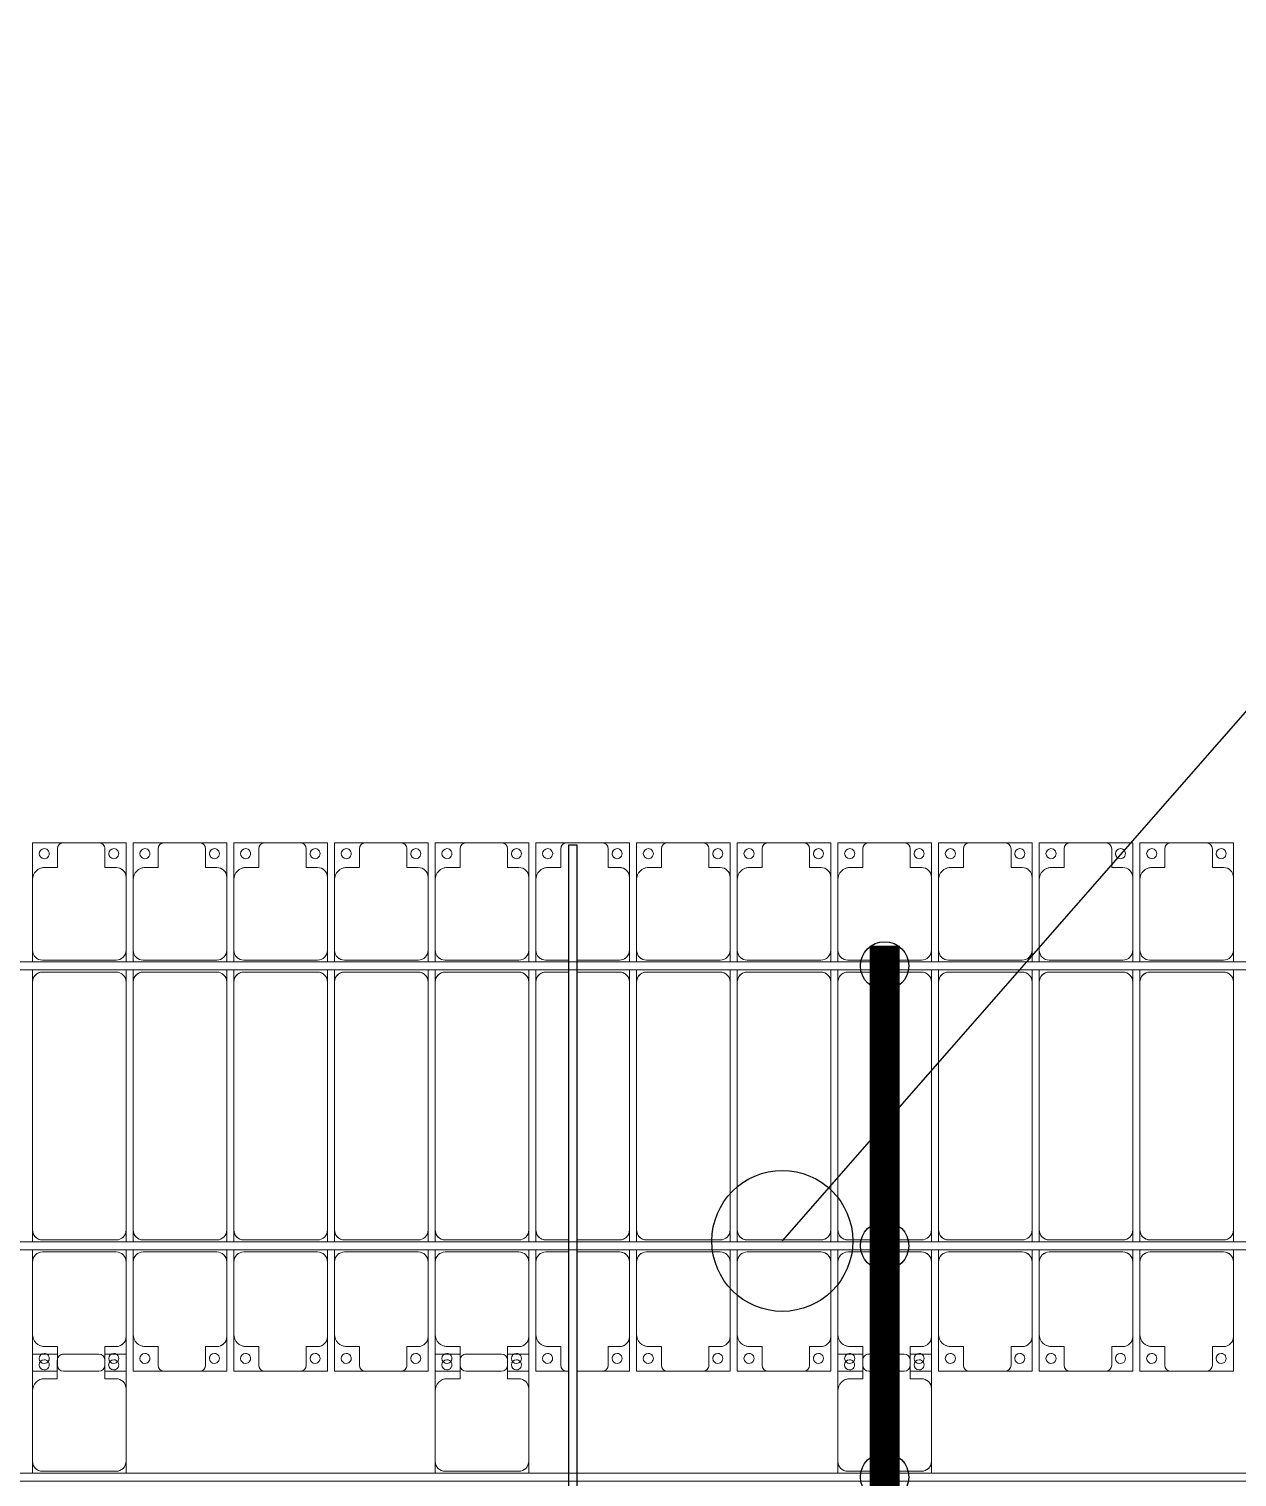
# Model space of a CAD drawing. Header units: millimetres. Extents: x -147246 to 112336, y -213734 to -86506.
# Drawn here: x -24365 to -18364, y -95705 to -88513 of the extents above; entities that cross this region are included whole.
import ezdxf

# ---------------------------------------------------------------- set-up
doc = ezdxf.new("R2010")
doc.units = ezdxf.units.MM
doc.layers.add('A-GENM', color=13, linetype='Continuous', lineweight=9)
doc.layers.add('S-BEAM', color=12, linetype='Continuous', lineweight=9)
for name, color, linetype in [('GC-BICH NEO', 6, 'Continuous'), ('GC-DAY NEO', 5, 'Continuous'), ('GC-HOP 40x60 GIA CUONG', 1, 'Continuous')]:
    doc.layers.add(name, color=color, linetype=linetype)

# ---------------------------------------------------------------- blocks, each defined once
blk = doc.blocks.new('Dải phao đi lại kèm đỡ invester - DẢI PHAO ĐI LẠI-15551-BỐ TRÍ KHUNG KẾT CẤU BÈ PIN 05')
at = {"layer": 'A-GENM', "color": 7}
for p, q in [((115758.4, 1312.2), (115911.8, 1312.2)), ((115758.4, 1129.7), (115758.4, 1312.2)), ((116088.2, 1312.2), (115911.8, 1312.2)), ((116088.2, 1312.2), (116223.4, 1312.2)), ((116223.4, 1312.2), (116223.4, 1139.7)), ((116258.4, 1312.2), (116411.8, 1312.2)), ((116258.4, 1129.7), (116258.4, 1312.2)), ((116588.2, 1312.2), (116411.8, 1312.2)), ((116588.2, 1312.2), (116723.4, 1312.2)), ((116723.4, 1312.2), (116723.4, 1139.7)), ((116758.4, 1312.2), (116911.8, 1312.2)), ((116758.4, 1129.7), (116758.4, 1312.2)), ((117088.2, 1312.2), (116911.8, 1312.2)), ((117088.2, 1312.2), (117223.4, 1312.2)), ((117223.4, 1312.2), (117223.4, 1139.7)), ((117258.4, 1312.2), (117411.8, 1312.2)), ((117258.4, 1129.7), (117258.4, 1312.2)), ((117588.2, 1312.2), (117411.8, 1312.2)), ((117588.2, 1312.2), (117723.4, 1312.2)), ((117723.4, 1312.2), (117723.4, 1139.7)), ((117758.4, 1312.2), (117911.8, 1312.2)), ((117758.4, 1129.7), (117758.4, 1312.2)), ((118088.2, 1312.2), (117911.8, 1312.2)), ((118088.2, 1312.2), (118223.4, 1312.2)), ((118223.4, 1312.2), (118223.4, 1139.7)), ((118258.4, 1312.2), (118411.8, 1312.2)), ((118258.4, 1129.7), (118258.4, 1312.2)), ((118588.2, 1312.2), (118411.8, 1312.2)), ((118588.2, 1312.2), (118723.4, 1312.2)), ((118723.4, 1312.2), (118723.4, 1139.7)), ((118758.4, 1312.2), (118911.8, 1312.2)), ((118758.4, 1129.7), (118758.4, 1312.2)), ((119088.2, 1312.2), (118911.8, 1312.2)), ((119088.2, 1312.2), (119223.4, 1312.2)), ((119223.4, 1312.2), (119223.4, 1139.7)), ((119258.4, 1312.2), (119411.8, 1312.2)), ((119258.4, 1129.7), (119258.4, 1312.2)), ((119588.2, 1312.2), (119411.8, 1312.2)), ((119588.2, 1312.2), (119723.4, 1312.2)), ((119723.4, 1312.2), (119723.4, 1139.7)), ((119758.4, 1312.2), (119911.8, 1312.2)), ((119758.4, 1129.7), (119758.4, 1312.2)), ((120088.2, 1312.2), (119911.8, 1312.2)), ((120088.2, 1312.2), (120223.4, 1312.2)), ((120223.4, 1312.2), (120223.4, 1139.7)), ((120258.4, 1312.2), (120411.8, 1312.2)), ((120258.4, 1129.7), (120258.4, 1312.2)), ((120588.2, 1312.2), (120411.8, 1312.2)), ((120588.2, 1312.2), (120723.4, 1312.2)), ((120723.4, 1312.2), (120723.4, 1139.7)), ((120758.4, 1312.2), (120911.8, 1312.2)), ((120758.4, 1129.7), (120758.4, 1312.2)), ((121088.2, 1312.2), (120911.8, 1312.2)), ((121088.2, 1312.2), (121223.4, 1312.2)), ((121223.4, 1312.2), (121223.4, 1139.7)), ((121258.4, 1312.2), (121411.8, 1312.2)), ((121258.4, 1129.7), (121258.4, 1312.2)), ((121588.2, 1312.2), (121411.8, 1312.2)), ((121588.2, 1312.2), (121723.4, 1312.2)), ((121723.4, 1312.2), (121723.4, 1139.7)), ((115881.8, 1282.2), (115881.8, 1189.7)), ((116118.2, 1189.7), (116118.2, 1282.2)), ((116381.8, 1282.2), (116381.8, 1189.7)), ((116618.2, 1189.7), (116618.2, 1282.2)), ((116881.8, 1282.2), (116881.8, 1189.7)), ((117118.2, 1189.7), (117118.2, 1282.2)), ((117381.8, 1282.2), (117381.8, 1189.7)), ((117618.2, 1189.7), (117618.2, 1282.2)), ((117881.8, 1282.2), (117881.8, 1189.7)), ((118118.2, 1189.7), (118118.2, 1282.2)), ((118381.8, 1282.2), (118381.8, 1189.7)), ((118618.2, 1189.7), (118618.2, 1282.2)), ((118881.8, 1282.2), (118881.8, 1189.7)), ((119118.2, 1189.7), (119118.2, 1282.2)), ((119381.8, 1282.2), (119381.8, 1189.7)), ((119618.2, 1189.7), (119618.2, 1282.2)), ((119881.8, 1282.2), (119881.8, 1189.7)), ((120118.2, 1189.7), (120118.2, 1282.2)), ((120381.8, 1282.2), (120381.8, 1189.7)), ((120618.2, 1189.7), (120618.2, 1282.2)), ((120881.8, 1282.2), (120881.8, 1189.7)), ((121118.2, 1189.7), (121118.2, 1282.2)), ((121381.8, 1282.2), (121381.8, 1189.7)), ((121618.2, 1189.7), (121618.2, 1282.2)), ((115881.8, 1189.7), (115818.4, 1189.7)), ((116173.4, 1189.7), (116118.2, 1189.7)), ((116381.8, 1189.7), (116318.4, 1189.7)), ((116673.4, 1189.7), (116618.2, 1189.7)), ((116881.8, 1189.7), (116818.4, 1189.7)), ((117173.4, 1189.7), (117118.2, 1189.7)), ((117381.8, 1189.7), (117318.4, 1189.7)), ((117673.4, 1189.7), (117618.2, 1189.7)), ((117881.8, 1189.7), (117818.4, 1189.7)), ((118173.4, 1189.7), (118118.2, 1189.7)), ((118381.8, 1189.7), (118318.4, 1189.7)), ((118673.4, 1189.7), (118618.2, 1189.7)), ((118881.8, 1189.7), (118818.4, 1189.7)), ((119173.4, 1189.7), (119118.2, 1189.7)), ((119381.8, 1189.7), (119318.4, 1189.7)), ((119673.4, 1189.7), (119618.2, 1189.7)), ((119881.8, 1189.7), (119818.4, 1189.7)), ((120173.4, 1189.7), (120118.2, 1189.7)), ((120381.8, 1189.7), (120318.4, 1189.7)), ((120673.4, 1189.7), (120618.2, 1189.7)), ((120881.8, 1189.7), (120818.4, 1189.7)), ((121173.4, 1189.7), (121118.2, 1189.7)), ((121381.8, 1189.7), (121318.4, 1189.7)), ((121673.4, 1189.7), (121618.2, 1189.7)), ((115758.4, 1129.7), (115758.4, 779.7)), ((116223.4, 779.7), (116223.4, 1139.7)), ((116258.4, 1129.7), (116258.4, 779.7)), ((116723.4, 779.7), (116723.4, 1139.7)), ((116758.4, 1129.7), (116758.4, 779.7)), ((117223.4, 779.7), (117223.4, 1139.7)), ((117258.4, 1129.7), (117258.4, 779.7)), ((117723.4, 779.7), (117723.4, 1139.7)), ((117758.4, 1129.7), (117758.4, 779.7)), ((118223.4, 779.7), (118223.4, 1139.7)), ((118258.4, 1129.7), (118258.4, 779.7)), ((118723.4, 779.7), (118723.4, 1139.7)), ((118758.4, 1129.7), (118758.4, 779.7)), ((119223.4, 779.7), (119223.4, 1139.7)), ((119258.4, 1129.7), (119258.4, 779.7)), ((119723.4, 779.7), (119723.4, 1139.7)), ((119758.4, 1129.7), (119758.4, 779.7)), ((120223.4, 779.7), (120223.4, 1139.7)), ((120258.4, 1129.7), (120258.4, 779.7)), ((120723.4, 779.7), (120723.4, 1139.7)), ((120758.4, 1129.7), (120758.4, 779.7)), ((121223.4, 779.7), (121223.4, 1139.7)), ((121258.4, 1129.7), (121258.4, 779.7)), ((121723.4, 779.7), (121723.4, 1139.7)), ((115758.4, 721.1), (115758.4, 779.7)), ((115808.4, 729.7), (116173.4, 729.7)), ((116223.4, 779.7), (116223.4, 721.1)), ((116258.4, 721.1), (116258.4, 779.7)), ((116308.4, 729.7), (116673.4, 729.7)), ((116723.4, 779.7), (116723.4, 721.1)), ((116758.4, 721.1), (116758.4, 779.7)), ((116808.4, 729.7), (117173.4, 729.7)), ((117223.4, 779.7), (117223.4, 721.1)), ((117258.4, 721.1), (117258.4, 779.7)), ((117308.4, 729.7), (117673.4, 729.7)), ((117723.4, 779.7), (117723.4, 721.1)), ((117758.4, 721.1), (117758.4, 779.7)), ((117808.4, 729.7), (118173.4, 729.7)), ((118223.4, 779.7), (118223.4, 721.1)), ((118258.4, 721.1), (118258.4, 779.7)), ((118308.4, 729.7), (118421.3, 729.7)), ((118461.3, 729.7), (118673.4, 729.7)), ((118723.4, 779.7), (118723.4, 721.1)), ((118758.4, 721.1), (118758.4, 779.7)), ((118808.4, 729.7), (119173.4, 729.7)), ((119223.4, 779.7), (119223.4, 721.1)), ((119258.4, 721.1), (119258.4, 779.7)), ((119308.4, 729.7), (119673.4, 729.7)), ((119723.4, 779.7), (119723.4, 721.1)), ((119758.4, 721.1), (119758.4, 779.7)), ((119808.4, 729.7), (120173.4, 729.7)), ((120223.4, 779.7), (120223.4, 721.1)), ((120258.4, 721.1), (120258.4, 779.7)), ((120308.4, 729.7), (120673.4, 729.7)), ((120723.4, 779.7), (120723.4, 721.1)), ((120758.4, 721.1), (120758.4, 779.7)), ((120808.4, 729.7), (121173.4, 729.7)), ((121223.4, 779.7), (121223.4, 721.1)), ((121258.4, 721.1), (121258.4, 779.7)), ((121308.4, 729.7), (121673.4, 729.7)), ((121723.4, 779.7), (121723.4, 721.1)), ((115758.4, 620.3), (115758.4, 681.1)), ((116173.4, 670.3), (115808.4, 670.3)), ((116223.4, 681.1), (116223.4, 620.3)), ((116258.4, 620.3), (116258.4, 681.1)), ((116673.4, 670.3), (116308.4, 670.3)), ((116723.4, 681.1), (116723.4, 620.3)), ((116758.4, 620.3), (116758.4, 681.1)), ((117173.4, 670.3), (116808.4, 670.3)), ((117223.4, 681.1), (117223.4, 620.3)), ((117258.4, 620.3), (117258.4, 681.1)), ((117673.4, 670.3), (117308.4, 670.3)), ((117723.4, 681.1), (117723.4, 620.3)), ((117758.4, 620.3), (117758.4, 681.1)), ((118173.4, 670.3), (117808.4, 670.3)), ((118223.4, 681.1), (118223.4, 620.3)), ((118258.4, 620.3), (118258.4, 681.1)), ((118421.3, 670.3), (118308.4, 670.3)), ((118673.4, 670.3), (118461.3, 670.3)), ((118723.4, 681.1), (118723.4, 620.3)), ((118758.4, 620.3), (118758.4, 681.1)), ((119173.4, 670.3), (118808.4, 670.3)), ((119223.4, 681.1), (119223.4, 620.3)), ((119258.4, 620.3), (119258.4, 681.1)), ((119673.4, 670.3), (119308.4, 670.3)), ((119723.4, 681.1), (119723.4, 620.3)), ((119758.4, 620.3), (119758.4, 681.1)), ((120173.4, 670.3), (119808.4, 670.3)), ((120223.4, 681.1), (120223.4, 620.3)), ((120258.4, 620.3), (120258.4, 681.1)), ((120673.4, 670.3), (120308.4, 670.3)), ((120723.4, 681.1), (120723.4, 620.3)), ((120758.4, 620.3), (120758.4, 681.1)), ((121173.4, 670.3), (120808.4, 670.3)), ((121223.4, 681.1), (121223.4, 620.3)), ((121258.4, 620.3), (121258.4, 681.1)), ((121673.4, 670.3), (121308.4, 670.3)), ((121723.4, 681.1), (121723.4, 620.3)), ((115758.4, 620.3), (115758.4, -610.3)), ((116223.4, -610.3), (116223.4, 620.3)), ((116258.4, 620.3), (116258.4, -610.3)), ((116723.4, -610.3), (116723.4, 620.3)), ((116758.4, 620.3), (116758.4, -610.3)), ((117223.4, -610.3), (117223.4, 620.3)), ((117258.4, 620.3), (117258.4, -610.3)), ((117723.4, -610.3), (117723.4, 620.3)), ((117758.4, 620.3), (117758.4, -610.3)), ((118223.4, -610.3), (118223.4, 620.3)), ((118258.4, 620.3), (118258.4, -610.3)), ((118723.4, -610.3), (118723.4, 620.3)), ((118758.4, 620.3), (118758.4, -610.3)), ((119223.4, -610.3), (119223.4, 620.3)), ((119258.4, 620.3), (119258.4, -610.3)), ((119723.4, -610.3), (119723.4, 620.3)), ((119758.4, 620.3), (119758.4, -610.3)), ((120223.4, -610.3), (120223.4, 620.3)), ((120258.4, 620.3), (120258.4, -610.3)), ((120723.4, -610.3), (120723.4, 620.3)), ((120758.4, 620.3), (120758.4, -610.3)), ((121223.4, -610.3), (121223.4, 620.3)), ((121258.4, 620.3), (121258.4, -610.3)), ((121723.4, -610.3), (121723.4, 620.3)), ((115758.4, -668.9), (115758.4, -610.3)), ((116223.4, -610.3), (116223.4, -668.9)), ((116258.4, -668.9), (116258.4, -610.3)), ((116723.4, -610.3), (116723.4, -668.9)), ((116758.4, -668.9), (116758.4, -610.3)), ((117223.4, -610.3), (117223.4, -668.9)), ((117258.4, -668.9), (117258.4, -610.3)), ((117723.4, -610.3), (117723.4, -668.9)), ((117758.4, -668.9), (117758.4, -610.3)), ((118223.4, -610.3), (118223.4, -668.9)), ((118258.4, -668.9), (118258.4, -610.3)), ((118723.4, -610.3), (118723.4, -668.9)), ((118758.4, -668.9), (118758.4, -610.3)), ((119223.4, -610.3), (119223.4, -668.9)), ((119258.4, -668.9), (119258.4, -610.3)), ((119723.4, -610.3), (119723.4, -668.9)), ((119758.4, -668.9), (119758.4, -610.3)), ((120223.4, -610.3), (120223.4, -668.9)), ((120258.4, -668.9), (120258.4, -610.3)), ((120723.4, -610.3), (120723.4, -668.9)), ((120758.4, -668.9), (120758.4, -610.3)), ((121223.4, -610.3), (121223.4, -668.9)), ((121258.4, -668.9), (121258.4, -610.3)), ((121723.4, -610.3), (121723.4, -668.9)), ((115758.4, -769.7), (115758.4, -708.9)), ((115808.4, -660.3), (116173.4, -660.3)), ((116223.4, -708.9), (116223.4, -769.7)), ((116258.4, -769.7), (116258.4, -708.9)), ((116308.4, -660.3), (116673.4, -660.3)), ((116723.4, -708.9), (116723.4, -769.7)), ((116758.4, -769.7), (116758.4, -708.9)), ((116808.4, -660.3), (117173.4, -660.3)), ((117223.4, -708.9), (117223.4, -769.7)), ((117258.4, -769.7), (117258.4, -708.9)), ((117308.4, -660.3), (117673.4, -660.3)), ((117723.4, -708.9), (117723.4, -769.7)), ((117758.4, -769.7), (117758.4, -708.9)), ((117808.4, -660.3), (118173.4, -660.3)), ((118223.4, -708.9), (118223.4, -769.7)), ((118258.4, -769.7), (118258.4, -708.9)), ((118308.4, -660.3), (118421.3, -660.3)), ((118461.3, -660.3), (118673.4, -660.3)), ((118723.4, -708.9), (118723.4, -769.7)), ((118758.4, -769.7), (118758.4, -708.9)), ((118808.4, -660.3), (119173.4, -660.3)), ((119223.4, -708.9), (119223.4, -769.7)), ((119258.4, -769.7), (119258.4, -708.9)), ((119308.4, -660.3), (119673.4, -660.3)), ((119723.4, -708.9), (119723.4, -769.7)), ((119758.4, -769.7), (119758.4, -708.9)), ((119808.4, -660.3), (120173.4, -660.3)), ((120223.4, -708.9), (120223.4, -769.7)), ((120258.4, -769.7), (120258.4, -708.9)), ((120308.4, -660.3), (120673.4, -660.3)), ((120723.4, -708.9), (120723.4, -769.7)), ((120758.4, -769.7), (120758.4, -708.9)), ((120808.4, -660.3), (121173.4, -660.3)), ((121223.4, -708.9), (121223.4, -769.7)), ((121258.4, -769.7), (121258.4, -708.9)), ((121308.4, -660.3), (121673.4, -660.3)), ((121723.4, -708.9), (121723.4, -769.7)), ((115758.4, -769.7), (115758.4, -1129.7)), ((116173.4, -719.7), (115808.4, -719.7)), ((116223.4, -1139.7), (116223.4, -769.7)), ((116258.4, -769.7), (116258.4, -1129.7)), ((116673.4, -719.7), (116308.4, -719.7)), ((116723.4, -1139.7), (116723.4, -769.7)), ((116758.4, -769.7), (116758.4, -1129.7)), ((117173.4, -719.7), (116808.4, -719.7)), ((117223.4, -1139.7), (117223.4, -769.7)), ((117258.4, -769.7), (117258.4, -1129.7)), ((117673.4, -719.7), (117308.4, -719.7)), ((117723.4, -1139.7), (117723.4, -769.7)), ((117758.4, -769.7), (117758.4, -1129.7)), ((118173.4, -719.7), (117808.4, -719.7)), ((118223.4, -1139.7), (118223.4, -769.7)), ((118258.4, -769.7), (118258.4, -1129.7)), ((118421.3, -719.7), (118308.4, -719.7)), ((118673.4, -719.7), (118461.3, -719.7)), ((118723.4, -1139.7), (118723.4, -769.7)), ((118758.4, -769.7), (118758.4, -1129.7)), ((119173.4, -719.7), (118808.4, -719.7)), ((119223.4, -1139.7), (119223.4, -769.7)), ((119258.4, -769.7), (119258.4, -1129.7)), ((119673.4, -719.7), (119308.4, -719.7)), ((119723.4, -1139.7), (119723.4, -769.7)), ((119758.4, -769.7), (119758.4, -1129.7)), ((120173.4, -719.7), (119808.4, -719.7)), ((120223.4, -1139.7), (120223.4, -769.7)), ((120258.4, -769.7), (120258.4, -1129.7)), ((120673.4, -719.7), (120308.4, -719.7)), ((120723.4, -1139.7), (120723.4, -769.7)), ((120758.4, -769.7), (120758.4, -1129.7)), ((121173.4, -719.7), (120808.4, -719.7)), ((121223.4, -1139.7), (121223.4, -769.7)), ((121258.4, -769.7), (121258.4, -1129.7)), ((121673.4, -719.7), (121308.4, -719.7)), ((121723.4, -1139.7), (121723.4, -769.7)), ((115758.4, -1312.2), (115758.4, -1129.7)), ((116223.4, -1139.7), (116223.4, -1312.2)), ((116258.4, -1312.2), (116258.4, -1129.7)), ((116723.4, -1139.7), (116723.4, -1312.2)), ((116758.4, -1312.2), (116758.4, -1129.7)), ((117223.4, -1139.7), (117223.4, -1312.2)), ((117258.4, -1312.2), (117258.4, -1129.7)), ((117723.4, -1139.7), (117723.4, -1312.2)), ((117758.4, -1312.2), (117758.4, -1129.7)), ((118223.4, -1139.7), (118223.4, -1312.2)), ((118258.4, -1312.2), (118258.4, -1129.7)), ((118723.4, -1139.7), (118723.4, -1312.2)), ((118758.4, -1312.2), (118758.4, -1129.7)), ((119223.4, -1139.7), (119223.4, -1312.2)), ((119258.4, -1312.2), (119258.4, -1129.7)), ((119723.4, -1139.7), (119723.4, -1312.2)), ((119758.4, -1312.2), (119758.4, -1129.7)), ((120223.4, -1139.7), (120223.4, -1312.2)), ((120258.4, -1312.2), (120258.4, -1129.7)), ((120723.4, -1139.7), (120723.4, -1312.2)), ((120758.4, -1312.2), (120758.4, -1129.7)), ((121223.4, -1139.7), (121223.4, -1312.2)), ((121258.4, -1312.2), (121258.4, -1129.7)), ((121723.4, -1139.7), (121723.4, -1312.2)), ((115818.4, -1189.7), (115881.8, -1189.7)), ((115881.8, -1189.7), (115881.8, -1282.2)), ((116118.2, -1282.2), (116118.2, -1189.7)), ((116118.2, -1189.7), (116173.4, -1189.7)), ((116318.4, -1189.7), (116381.8, -1189.7)), ((116381.8, -1189.7), (116381.8, -1282.2)), ((116618.2, -1282.2), (116618.2, -1189.7)), ((116618.2, -1189.7), (116673.4, -1189.7)), ((116818.4, -1189.7), (116881.8, -1189.7)), ((116881.8, -1189.7), (116881.8, -1282.2)), ((117118.2, -1282.2), (117118.2, -1189.7)), ((117118.2, -1189.7), (117173.4, -1189.7)), ((117318.4, -1189.7), (117381.8, -1189.7)), ((117381.8, -1189.7), (117381.8, -1282.2)), ((117618.2, -1282.2), (117618.2, -1189.7)), ((117618.2, -1189.7), (117673.4, -1189.7)), ((117818.4, -1189.7), (117881.8, -1189.7)), ((117881.8, -1189.7), (117881.8, -1282.2)), ((118118.2, -1282.2), (118118.2, -1189.7)), ((118118.2, -1189.7), (118173.4, -1189.7)), ((118318.4, -1189.7), (118381.8, -1189.7)), ((118381.8, -1189.7), (118381.8, -1282.2)), ((118618.2, -1282.2), (118618.2, -1189.7)), ((118618.2, -1189.7), (118673.4, -1189.7)), ((118818.4, -1189.7), (118881.8, -1189.7)), ((118881.8, -1189.7), (118881.8, -1282.2)), ((119118.2, -1282.2), (119118.2, -1189.7)), ((119118.2, -1189.7), (119173.4, -1189.7)), ((119318.4, -1189.7), (119381.8, -1189.7)), ((119381.8, -1189.7), (119381.8, -1282.2)), ((119618.2, -1282.2), (119618.2, -1189.7)), ((119618.2, -1189.7), (119673.4, -1189.7)), ((119818.4, -1189.7), (119881.8, -1189.7)), ((119881.8, -1189.7), (119881.8, -1282.2)), ((120118.2, -1282.2), (120118.2, -1189.7)), ((120118.2, -1189.7), (120173.4, -1189.7)), ((120318.4, -1189.7), (120381.8, -1189.7)), ((120381.8, -1189.7), (120381.8, -1282.2)), ((120618.2, -1282.2), (120618.2, -1189.7)), ((120618.2, -1189.7), (120673.4, -1189.7)), ((120818.4, -1189.7), (120881.8, -1189.7)), ((120881.8, -1189.7), (120881.8, -1282.2)), ((121118.2, -1282.2), (121118.2, -1189.7)), ((121118.2, -1189.7), (121173.4, -1189.7)), ((121318.4, -1189.7), (121381.8, -1189.7)), ((121381.8, -1189.7), (121381.8, -1282.2)), ((121618.2, -1282.2), (121618.2, -1189.7)), ((121618.2, -1189.7), (121673.4, -1189.7)), ((115881.6, -1312.2), (115758.4, -1312.2)), ((115911.8, -1312.2), (116088.2, -1312.2)), ((116223.4, -1312.2), (116118, -1312.2)), ((116411.8, -1312.2), (116258.4, -1312.2)), ((116411.8, -1312.2), (116588.2, -1312.2)), ((116723.4, -1312.2), (116588.2, -1312.2)), ((116911.8, -1312.2), (116758.4, -1312.2)), ((116911.8, -1312.2), (117088.2, -1312.2)), ((117223.4, -1312.2), (117088.2, -1312.2)), ((117411.8, -1312.2), (117258.4, -1312.2)), ((117411.8, -1312.2), (117588.2, -1312.2)), ((117723.4, -1312.2), (117588.2, -1312.2)), ((117881.6, -1312.2), (117758.4, -1312.2)), ((117911.8, -1312.2), (118088.2, -1312.2)), ((118223.4, -1312.2), (118118, -1312.2)), ((118411.8, -1312.2), (118258.4, -1312.2)), ((118411.8, -1312.2), (118421.3, -1312.2)), ((118461.3, -1312.2), (118588.2, -1312.2)), ((118723.4, -1312.2), (118588.2, -1312.2)), ((118911.8, -1312.2), (118758.4, -1312.2)), ((118911.8, -1312.2), (119088.2, -1312.2)), ((119223.4, -1312.2), (119088.2, -1312.2)), ((119411.8, -1312.2), (119258.4, -1312.2)), ((119411.8, -1312.2), (119588.2, -1312.2)), ((119723.4, -1312.2), (119588.2, -1312.2)), ((119881.6, -1312.2), (119758.4, -1312.2)), ((119911.8, -1312.2), (120088.2, -1312.2)), ((120223.4, -1312.2), (120118, -1312.2)), ((120411.8, -1312.2), (120258.4, -1312.2)), ((120411.8, -1312.2), (120588.2, -1312.2)), ((120723.4, -1312.2), (120588.2, -1312.2)), ((120911.8, -1312.2), (120758.4, -1312.2)), ((120911.8, -1312.2), (121088.2, -1312.2)), ((121223.4, -1312.2), (121088.2, -1312.2)), ((121411.8, -1312.2), (121258.4, -1312.2)), ((121411.8, -1312.2), (121588.2, -1312.2)), ((121723.4, -1312.2), (121588.2, -1312.2))]:
    blk.add_line(p, q, dxfattribs=at)
for centre, radius, start, end in [((115911.8, 1282.2), 30, 90, 180), ((115911.8, 1282.2), 30, 90, 150), ((116088.2, 1282.2), 30, 360, 90), ((116088.2, 1282.2), 30, 30, 90), ((116411.8, 1282.2), 30, 90, 180), ((116411.8, 1282.2), 30, 90, 150), ((116588.2, 1282.2), 30, 0, 90), ((116588.2, 1282.2), 30, 30, 90), ((116911.8, 1282.2), 30, 90, 180), ((116911.8, 1282.2), 30, 90, 150), ((117088.2, 1282.2), 30, 0, 90), ((117088.2, 1282.2), 30, 30, 90), ((117411.8, 1282.2), 30, 90, 180), ((117411.8, 1282.2), 30, 90, 150), ((117588.2, 1282.2), 30, 360, 90), ((117588.2, 1282.2), 30, 30, 90), ((117911.8, 1282.2), 30, 90, 180), ((117911.8, 1282.2), 30, 90, 150), ((118088.2, 1282.2), 30, 0, 90), ((118088.2, 1282.2), 30, 30, 90), ((118411.8, 1282.2), 30, 90, 180), ((118411.8, 1282.2), 30, 90, 150), ((118588.2, 1282.2), 30, 0, 90), ((118588.2, 1282.2), 30, 30, 90), ((118911.8, 1282.2), 30, 90, 180), ((118911.8, 1282.2), 30, 90, 150), ((119088.2, 1282.2), 30, 360, 90), ((119088.2, 1282.2), 30, 30, 90), ((119411.8, 1282.2), 30, 90, 180), ((119411.8, 1282.2), 30, 90, 150), ((119588.2, 1282.2), 30, 0, 90), ((119588.2, 1282.2), 30, 30, 90), ((119911.8, 1282.2), 30, 90, 180), ((119911.8, 1282.2), 30, 90, 150), ((120088.2, 1282.2), 30, 0, 90), ((120088.2, 1282.2), 30, 30, 90), ((120411.8, 1282.2), 30, 90, 180), ((120411.8, 1282.2), 30, 90, 150), ((120588.2, 1282.2), 30, 0, 90), ((120588.2, 1282.2), 30, 30, 90), ((120911.8, 1282.2), 30, 90, 180), ((120911.8, 1282.2), 30, 90, 150), ((121088.2, 1282.2), 30, 0, 90), ((121088.2, 1282.2), 30, 30, 90), ((121411.8, 1282.2), 30, 90, 180), ((121411.8, 1282.2), 30, 90, 150), ((121588.2, 1282.2), 30, 0, 90), ((121588.2, 1282.2), 30, 30, 90), ((115816.8, 1258.6), 25, 90, 270), ((115816.8, 1258.6), 25, 270, 90), ((116161.8, 1258.6), 25, 90, 270), ((116161.8, 1258.6), 25, 180, 195), ((116161.8, 1258.6), 25, 270, 90), ((116316.8, 1258.6), 25, 90, 270), ((116316.8, 1258.6), 25, 270, 90), ((116661.8, 1258.6), 25, 90, 270), ((116661.8, 1258.6), 25, 180, 195), ((116661.8, 1258.6), 25, 270, 90), ((116816.8, 1258.6), 25, 90, 270), ((116816.8, 1258.6), 25, 270, 90), ((117161.8, 1258.6), 25, 90, 270), ((117161.8, 1258.6), 25, 180, 195), ((117161.8, 1258.6), 25, 270, 90), ((117316.8, 1258.6), 25, 90, 270), ((117316.8, 1258.6), 25, 270, 90), ((117661.8, 1258.6), 25, 90, 270), ((117661.8, 1258.6), 25, 180, 195), ((117661.8, 1258.6), 25, 270, 90), ((117816.8, 1258.6), 25, 90, 270), ((117816.8, 1258.6), 25, 270, 90), ((118161.8, 1258.6), 25, 90, 270), ((118161.8, 1258.6), 25, 180, 195), ((118161.8, 1258.6), 25, 270, 90), ((118316.8, 1258.6), 25, 90, 270), ((118316.8, 1258.6), 25, 270, 90), ((118661.8, 1258.6), 25, 90, 270), ((118661.8, 1258.6), 25, 180, 195), ((118661.8, 1258.6), 25, 270, 90), ((118816.8, 1258.6), 25, 90, 270), ((118816.8, 1258.6), 25, 270, 90), ((119161.8, 1258.6), 25, 90, 270), ((119161.8, 1258.6), 25, 180, 195), ((119161.8, 1258.6), 25, 270, 90), ((119316.8, 1258.6), 25, 90, 270), ((119316.8, 1258.6), 25, 270, 90), ((119661.8, 1258.6), 25, 90, 270), ((119661.8, 1258.6), 25, 180, 195), ((119661.8, 1258.6), 25, 270, 90), ((119816.8, 1258.6), 25, 90, 270), ((119816.8, 1258.6), 25, 270, 90), ((120161.8, 1258.6), 25, 90, 270), ((120161.8, 1258.6), 25, 180, 195), ((120161.8, 1258.6), 25, 270, 90), ((120316.8, 1258.6), 25, 90, 270), ((120316.8, 1258.6), 25, 270, 90), ((120661.8, 1258.6), 25, 90, 270), ((120661.8, 1258.6), 25, 180, 195), ((120661.8, 1258.6), 25, 270, 90), ((120816.8, 1258.6), 25, 90, 270), ((120816.8, 1258.6), 25, 270, 90), ((121161.8, 1258.6), 25, 90, 270), ((121161.8, 1258.6), 25, 180, 195), ((121161.8, 1258.6), 25, 270, 90), ((121316.8, 1258.6), 25, 90, 270), ((121316.8, 1258.6), 25, 270, 90), ((121661.8, 1258.6), 25, 90, 270), ((121661.8, 1258.6), 25, 180, 195), ((121661.8, 1258.6), 25, 270, 90), ((115818.4, 1129.7), 60, 90, 180), ((115818.4, 1129.7), 60, 90, 120), ((116173.4, 1139.7), 50, 0, 90), ((116173.4, 1139.7), 50, 45, 90), ((116318.4, 1129.7), 60, 90, 180), ((116318.4, 1129.7), 60, 90, 120), ((116673.4, 1139.7), 50, 0, 90), ((116673.4, 1139.7), 50, 45, 90), ((116818.4, 1129.7), 60, 90, 180), ((116818.4, 1129.7), 60, 90, 120), ((117173.4, 1139.7), 50, 0, 90), ((117173.4, 1139.7), 50, 45, 90), ((117318.4, 1129.7), 60, 90, 180), ((117318.4, 1129.7), 60, 90, 120), ((117673.4, 1139.7), 50, 0, 90), ((117673.4, 1139.7), 50, 45, 90), ((117818.4, 1129.7), 60, 90, 180), ((117818.4, 1129.7), 60, 90, 120), ((118173.4, 1139.7), 50, 0, 90), ((118173.4, 1139.7), 50, 45, 90), ((118318.4, 1129.7), 60, 90, 180), ((118318.4, 1129.7), 60, 90, 120), ((118673.4, 1139.7), 50, 0, 90), ((118673.4, 1139.7), 50, 51.08404, 90), ((118818.4, 1129.7), 60, 90, 180), ((118818.4, 1129.7), 60, 90, 120), ((119173.4, 1139.7), 50, 0, 90), ((119173.4, 1139.7), 50, 45, 90), ((119318.4, 1129.7), 60, 90, 180), ((119318.4, 1129.7), 60, 90, 120), ((119673.4, 1139.7), 50, 0, 90), ((119673.4, 1139.7), 50, 45, 90), ((119818.4, 1129.7), 60, 90, 180), ((119818.4, 1129.7), 60, 90, 120), ((120173.4, 1139.7), 50, 0, 90), ((120173.4, 1139.7), 50, 45, 90), ((120318.4, 1129.7), 60, 90, 180), ((120318.4, 1129.7), 60, 90, 120), ((120673.4, 1139.7), 50, 0, 90), ((120673.4, 1139.7), 50, 45, 90), ((120818.4, 1129.7), 60, 90, 180), ((120818.4, 1129.7), 60, 90, 120), ((121173.4, 1139.7), 50, 360, 90), ((121173.4, 1139.7), 50, 45, 90), ((121318.4, 1129.7), 60, 90, 180), ((121318.4, 1129.7), 60, 90, 120), ((121673.4, 1139.7), 50, 0, 90), ((121673.4, 1139.7), 50, 45, 90), ((115808.4, 779.7), 50, 180, 270), ((115808.4, 779.7), 50, 225, 270), ((116173.4, 779.7), 50, 270, 0), ((116173.4, 779.7), 50, 270, 315), ((116308.4, 779.7), 50, 180, 270), ((116308.4, 779.7), 50, 225, 270), ((116673.4, 779.7), 50, 270, 0), ((116673.4, 779.7), 50, 270, 315), ((116808.4, 779.7), 50, 180, 270), ((116808.4, 779.7), 50, 225, 270), ((117173.4, 779.7), 50, 270, 0), ((117173.4, 779.7), 50, 270, 315), ((117308.4, 779.7), 50, 180, 270), ((117308.4, 779.7), 50, 225, 270), ((117673.4, 779.7), 50, 270, 0), ((117673.4, 779.7), 50, 270, 315), ((117808.4, 779.7), 50, 180, 270), ((117808.4, 779.7), 50, 225, 270), ((118173.4, 779.7), 50, 270, 0), ((118173.4, 779.7), 50, 270, 315), ((118308.4, 779.7), 50, 180, 270), ((118308.4, 779.7), 50, 225, 270), ((118673.4, 779.7), 50, 270, 0), ((118673.4, 779.7), 50, 270, 308.91849), ((118808.4, 779.7), 50, 180, 270), ((118808.4, 779.7), 50, 225, 270), ((119173.4, 779.7), 50, 270, 0), ((119173.4, 779.7), 50, 270, 315), ((119308.4, 779.7), 50, 180, 270), ((119308.4, 779.7), 50, 225, 270), ((119673.4, 779.7), 50, 270, 0), ((119673.4, 779.7), 50, 270, 315), ((119808.4, 779.7), 50, 180, 270), ((119808.4, 779.7), 50, 225, 270), ((120173.4, 779.7), 50, 270, 0), ((120173.4, 779.7), 50, 270, 315), ((120308.4, 779.7), 50, 180, 270), ((120308.4, 779.7), 50, 225, 270), ((120673.4, 779.7), 50, 270, 0), ((120673.4, 779.7), 50, 270, 315), ((120808.4, 779.7), 50, 180, 270), ((120808.4, 779.7), 50, 225, 270), ((121173.4, 779.7), 50, 270, 0), ((121173.4, 779.7), 50, 270, 315), ((121308.4, 779.7), 50, 180, 270), ((121308.4, 779.7), 50, 225, 270), ((121673.4, 779.7), 50, 270, 0), ((121673.4, 779.7), 50, 270, 315), ((115808.4, 620.3), 50, 90, 180), ((115808.4, 620.3), 50, 90, 165), ((116173.4, 620.3), 50, 0, 90), ((116173.4, 620.3), 50, 0, 90), ((116308.4, 620.3), 50, 90, 180), ((116308.4, 620.3), 50, 90, 165), ((116673.4, 620.3), 50, 0, 90), ((116673.4, 620.3), 50, 0, 90), ((116808.4, 620.3), 50, 90, 180), ((116808.4, 620.3), 50, 90, 165), ((117173.4, 620.3), 50, 0, 90), ((117173.4, 620.3), 50, 0, 90), ((117308.4, 620.3), 50, 90, 180), ((117308.4, 620.3), 50, 90, 165), ((117673.4, 620.3), 50, 0, 90), ((117673.4, 620.3), 50, 0, 90), ((117808.4, 620.3), 50, 90, 180), ((117808.4, 620.3), 50, 90, 165), ((118173.4, 620.3), 50, 0, 90), ((118173.4, 620.3), 50, 0, 90), ((118308.4, 620.3), 50, 90, 180), ((118308.4, 620.3), 50, 90, 165), ((118673.4, 620.3), 50, 0, 90), ((118673.4, 620.3), 50, 51.08104, 90), ((118673.4, 620.3), 50, 0, 45), ((118808.4, 620.3), 50, 90, 180), ((118808.4, 620.3), 50, 90, 165), ((119173.4, 620.3), 50, 0, 90), ((119173.4, 620.3), 50, 0, 90), ((119308.4, 620.3), 50, 90, 180), ((119308.4, 620.3), 50, 90, 165), ((119673.4, 620.3), 50, 0, 90), ((119673.4, 620.3), 50, 0, 90), ((119808.4, 620.3), 50, 90, 180), ((119808.4, 620.3), 50, 90, 165), ((120173.4, 620.3), 50, 0, 90), ((120173.4, 620.3), 50, 0, 90), ((120308.4, 620.3), 50, 90, 180), ((120308.4, 620.3), 50, 90, 165), ((120673.4, 620.3), 50, 0, 90), ((120673.4, 620.3), 50, 0, 90), ((120808.4, 620.3), 50, 90, 180), ((120808.4, 620.3), 50, 90, 165), ((121173.4, 620.3), 50, 0, 90), ((121173.4, 620.3), 50, 0, 90), ((121308.4, 620.3), 50, 90, 180), ((121308.4, 620.3), 50, 90, 165), ((121673.4, 620.3), 50, 0, 90), ((121673.4, 620.3), 50, 0, 90), ((115808.4, -610.3), 50, 180, 270), ((115808.4, -610.3), 50, 180, 255), ((116173.4, -610.3), 50, 270, 360), ((116173.4, -610.3), 50, 315, 0), ((116308.4, -610.3), 50, 180, 270), ((116308.4, -610.3), 50, 180, 255), ((116673.4, -610.3), 50, 270, 0), ((116673.4, -610.3), 50, 315, 0), ((116808.4, -610.3), 50, 180, 270), ((116808.4, -610.3), 50, 180, 255), ((117173.4, -610.3), 50, 270, 0), ((117173.4, -610.3), 50, 315, 0), ((117308.4, -610.3), 50, 180, 270), ((117308.4, -610.3), 50, 180, 255), ((117673.4, -610.3), 50, 270, 0), ((117673.4, -610.3), 50, 315, 0), ((117808.4, -610.3), 50, 180, 270), ((117808.4, -610.3), 50, 180, 255), ((118173.4, -610.3), 50, 270, 0), ((118173.4, -610.3), 50, 315, 0), ((118308.4, -610.3), 50, 180, 270), ((118308.4, -610.3), 50, 180, 255), ((118673.4, -610.3), 50, 270, 360), ((118673.4, -610.3), 50, 315, 0), ((118808.4, -610.3), 50, 180, 270), ((118808.4, -610.3), 50, 180, 255), ((119173.4, -610.3), 50, 270, 0), ((119173.4, -610.3), 50, 315, 0), ((119308.4, -610.3), 50, 180, 270), ((119308.4, -610.3), 50, 180, 255), ((119673.4, -610.3), 50, 270, 360), ((119673.4, -610.3), 50, 315, 360), ((119808.4, -610.3), 50, 180, 270), ((119808.4, -610.3), 50, 180, 255), ((120173.4, -610.3), 50, 270, 0), ((120173.4, -610.3), 50, 315, 0), ((120308.4, -610.3), 50, 180, 270), ((120308.4, -610.3), 50, 180, 255), ((120673.4, -610.3), 50, 270, 0), ((120673.4, -610.3), 50, 315, 0), ((120808.4, -610.3), 50, 180, 270), ((120808.4, -610.3), 50, 180, 255), ((121173.4, -610.3), 50, 270, 360), ((121173.4, -610.3), 50, 315, 360), ((121308.4, -610.3), 50, 180, 270), ((121308.4, -610.3), 50, 180, 255), ((121673.4, -610.3), 50, 270, 360), ((121673.4, -610.3), 50, 315, 360), ((115808.4, -769.7), 50, 90, 180), ((115808.4, -769.7), 50, 90, 135), ((116173.4, -769.7), 50, 0, 90), ((116173.4, -769.7), 50, 45, 90), ((116308.4, -769.7), 50, 90, 180), ((116308.4, -769.7), 50, 90, 135), ((116673.4, -769.7), 50, 360, 90), ((116673.4, -769.7), 50, 45, 90), ((116808.4, -769.7), 50, 90, 180), ((116808.4, -769.7), 50, 90, 135), ((117173.4, -769.7), 50, 0, 90), ((117173.4, -769.7), 50, 45, 90), ((117308.4, -769.7), 50, 90, 180), ((117308.4, -769.7), 50, 90, 135), ((117673.4, -769.7), 50, 0, 90), ((117673.4, -769.7), 50, 45, 90), ((117808.4, -769.7), 50, 90, 180), ((117808.4, -769.7), 50, 90, 135), ((118173.4, -769.7), 50, 0, 90), ((118173.4, -769.7), 50, 45, 90), ((118308.4, -769.7), 50, 90, 180), ((118308.4, -769.7), 50, 90, 135), ((118673.4, -769.7), 50, 0, 90), ((118673.4, -769.7), 50, 51.07299, 90), ((118808.4, -769.7), 50, 90, 180), ((118808.4, -769.7), 50, 90, 135), ((119173.4, -769.7), 50, 0, 90), ((119173.4, -769.7), 50, 45, 90), ((119308.4, -769.7), 50, 90, 180), ((119308.4, -769.7), 50, 90, 135), ((119673.4, -769.7), 50, 0, 90), ((119673.4, -769.7), 50, 45, 90), ((119808.4, -769.7), 50, 90, 180), ((119808.4, -769.7), 50, 90, 135), ((120173.4, -769.7), 50, 0, 90), ((120173.4, -769.7), 50, 45, 90), ((120308.4, -769.7), 50, 90, 180), ((120308.4, -769.7), 50, 90, 135), ((120673.4, -769.7), 50, 0, 90), ((120673.4, -769.7), 50, 45, 90), ((120808.4, -769.7), 50, 90, 180), ((120808.4, -769.7), 50, 90, 135), ((121173.4, -769.7), 50, 0, 90), ((121173.4, -769.7), 50, 45, 90), ((121308.4, -769.7), 50, 90, 180), ((121308.4, -769.7), 50, 90, 135), ((121673.4, -769.7), 50, 0, 90), ((121673.4, -769.7), 50, 45, 90), ((115818.4, -1129.7), 60, 180, 270), ((116173.4, -1139.7), 50, 270, 360), ((116318.4, -1129.7), 60, 180, 270), ((116673.4, -1139.7), 50, 270, 360), ((116818.4, -1129.7), 60, 180, 270), ((117173.4, -1139.7), 50, 270, 360), ((117318.4, -1129.7), 60, 180, 270), ((117673.4, -1139.7), 50, 270, 0), ((117818.4, -1129.7), 60, 180, 270), ((118173.4, -1139.7), 50, 270, 360), ((118318.4, -1129.7), 60, 180, 270), ((118673.4, -1139.7), 50, 270, 360), ((118818.4, -1129.7), 60, 180, 270), ((119173.4, -1139.7), 50, 270, 0), ((119318.4, -1129.7), 60, 180, 270), ((119673.4, -1139.7), 50, 270, 360), ((119818.4, -1129.7), 60, 180, 270), ((120173.4, -1139.7), 50, 270, 0), ((120318.4, -1129.7), 60, 180, 270), ((120673.4, -1139.7), 50, 270, 360), ((120818.4, -1129.7), 60, 180, 270), ((121173.4, -1139.7), 50, 270, 0), ((121318.4, -1129.7), 60, 180, 270), ((121673.4, -1139.7), 50, 270, 0), ((115818.4, -1129.7), 60, 240, 270), ((116173.4, -1139.7), 50, 270, 315), ((116318.4, -1129.7), 60, 240, 270), ((116673.4, -1139.7), 50, 270, 315), ((116818.4, -1129.7), 60, 240, 270), ((117173.4, -1139.7), 50, 270, 315), ((117318.4, -1129.7), 60, 240, 270), ((117673.4, -1139.7), 50, 270, 315), ((117818.4, -1129.7), 60, 240, 270), ((118173.4, -1139.7), 50, 270, 315), ((118318.4, -1129.7), 60, 240, 270), ((118673.4, -1139.7), 50, 270, 308.9296), ((118818.4, -1129.7), 60, 240, 270), ((119173.4, -1139.7), 50, 270, 315), ((119318.4, -1129.7), 60, 240, 270), ((119673.4, -1139.7), 50, 270, 315), ((119818.4, -1129.7), 60, 240, 270), ((120173.4, -1139.7), 50, 270, 315), ((120318.4, -1129.7), 60, 240, 270), ((120673.4, -1139.7), 50, 270, 315), ((120818.4, -1129.7), 60, 240, 270), ((121173.4, -1139.7), 50, 270, 315), ((121318.4, -1129.7), 60, 240, 270), ((121673.4, -1139.7), 50, 270, 315), ((115816.8, -1248.6), 25, 90, 270), ((115816.8, -1248.6), 25, 270, 90), ((115911.8, -1282.2), 30, 180, 270), ((116088.2, -1282.2), 30, 270, 360), ((116161.8, -1248.6), 25, 90, 270), ((116161.8, -1248.6), 25, 270, 90), ((116316.8, -1248.6), 25, 90, 270), ((116316.8, -1248.6), 25, 270, 90), ((116411.8, -1282.2), 30, 180, 270), ((116588.2, -1282.2), 30, 270, 360), ((116661.8, -1248.6), 25, 90, 270), ((116661.8, -1248.6), 25, 165, 180), ((116661.8, -1248.6), 25, 270, 90), ((116816.8, -1248.6), 25, 90, 270), ((116816.8, -1248.6), 25, 270, 90), ((116911.8, -1282.2), 30, 180, 270), ((117088.2, -1282.2), 30, 270, 360), ((117161.8, -1248.6), 25, 90, 270), ((117161.8, -1248.6), 25, 165, 180), ((117161.8, -1248.6), 25, 270, 90), ((117316.8, -1248.6), 25, 90, 270), ((117316.8, -1248.6), 25, 270, 90), ((117411.8, -1282.2), 30, 180, 270), ((117588.2, -1282.2), 30, 270, 0), ((117661.8, -1248.6), 25, 90, 270), ((117661.8, -1248.6), 25, 165, 180), ((117661.8, -1248.6), 25, 270, 90), ((117816.8, -1248.6), 25, 90, 270), ((117816.8, -1248.6), 25, 270, 90), ((117911.8, -1282.2), 30, 180, 270), ((118088.2, -1282.2), 30, 270, 360), ((118161.8, -1248.6), 25, 90, 270), ((118161.8, -1248.6), 25, 270, 90), ((118316.8, -1248.6), 25, 90, 270), ((118316.8, -1248.6), 25, 270, 90), ((118411.8, -1282.2), 30, 180, 270), ((118588.2, -1282.2), 30, 270, 360), ((118661.8, -1248.6), 25, 90, 270), ((118661.8, -1248.6), 25, 165, 180), ((118661.8, -1248.6), 25, 270, 90), ((118816.8, -1248.6), 25, 90, 270), ((118816.8, -1248.6), 25, 270, 90), ((118911.8, -1282.2), 30, 180, 270), ((119088.2, -1282.2), 30, 270, 0), ((119161.8, -1248.6), 25, 90, 270), ((119161.8, -1248.6), 25, 165, 180), ((119161.8, -1248.6), 25, 270, 90), ((119316.8, -1248.6), 25, 90, 270), ((119316.8, -1248.6), 25, 270, 90), ((119411.8, -1282.2), 30, 180, 270), ((119588.2, -1282.2), 30, 270, 360), ((119661.8, -1248.6), 25, 90, 270), ((119661.8, -1248.6), 25, 165, 180), ((119661.8, -1248.6), 25, 270, 90), ((119816.8, -1248.6), 25, 90, 270), ((119816.8, -1248.6), 25, 270, 90), ((119911.8, -1282.2), 30, 180, 270), ((120088.2, -1282.2), 30, 270, 360), ((120161.8, -1248.6), 25, 90, 270), ((120161.8, -1248.6), 25, 270, 90), ((120316.8, -1248.6), 25, 90, 270), ((120316.8, -1248.6), 25, 270, 90), ((120411.8, -1282.2), 30, 180, 270), ((120588.2, -1282.2), 30, 270, 360), ((120661.8, -1248.6), 25, 90, 270), ((120661.8, -1248.6), 25, 165, 180), ((120661.8, -1248.6), 25, 270, 90), ((120816.8, -1248.6), 25, 90, 270), ((120816.8, -1248.6), 25, 270, 90), ((120911.8, -1282.2), 30, 180, 270), ((121088.2, -1282.2), 30, 270, 360), ((121161.8, -1248.6), 25, 90, 270), ((121161.8, -1248.6), 25, 165, 180), ((121161.8, -1248.6), 25, 270, 90), ((121316.8, -1248.6), 25, 90, 270), ((121316.8, -1248.6), 25, 270, 90), ((121411.8, -1282.2), 30, 180, 270), ((121588.2, -1282.2), 30, 270, 360), ((121661.8, -1248.6), 25, 90, 270), ((121661.8, -1248.6), 25, 165, 180), ((121661.8, -1248.6), 25, 270, 90), ((116411.8, -1282.2), 30, 210, 270), ((116588.2, -1282.2), 30, 270, 330), ((116911.8, -1282.2), 30, 210, 270), ((117088.2, -1282.2), 30, 270, 330), ((117411.8, -1282.2), 30, 210, 270), ((117588.2, -1282.2), 30, 270, 330), ((118411.8, -1282.2), 30, 215.017, 270), ((118588.2, -1282.2), 30, 270, 330), ((118911.8, -1282.2), 30, 210, 270), ((119088.2, -1282.2), 30, 270, 330), ((119411.8, -1282.2), 30, 210, 270), ((119588.2, -1282.2), 30, 270, 330), ((120411.8, -1282.2), 30, 210, 270), ((120588.2, -1282.2), 30, 270, 330), ((120911.8, -1282.2), 30, 210, 270), ((121088.2, -1282.2), 30, 270, 330), ((121411.8, -1282.2), 30, 210, 270), ((121588.2, -1282.2), 30, 270, 330)]:
    blk.add_arc(centre, radius, start, end, dxfattribs=at)
blk = doc.blocks.new('Dầm C52 - Dầm C52-18760-BỐ TRÍ KHUNG KẾT CẤU BÈ PIN 05')
at = {"layer": 'S-BEAM', "color": 1}
for p, q in [((-74474.317946, 20), (74474.317946, 20)), ((74474.317946, -20), (-74474.317946, -20))]:
    blk.add_line(p, q, dxfattribs=at)
blk = doc.blocks.new('Dầm C52 - Dầm C52-18761-BỐ TRÍ KHUNG KẾT CẤU BÈ PIN 05')
at = {"layer": 'S-BEAM', "color": 1}
for p, q in [((-74474.3, 20), (74474.3, 20)), ((74474.3, -20), (-74474.3, -20))]:
    blk.add_line(p, q, dxfattribs=at)
blk = doc.blocks.new('Dai phao do pin - DẢI PHAO ĐỠ PIN-V61-BỐ TRÍ KHUNG KẾT CẤU BÈ PIN 05')
at = {"layer": 'A-GENM', "color": 7}
for p, q in [((-1312.2, 223.4), (-1139.7, 223.4)), ((-1312.2, 118.4), (-1312.2, 223.4)), ((-779.7, 223.4), (-1139.7, 223.4)), ((-779.7, 223.4), (-721.1, 223.4)), ((-1189.7, 173.4), (-1189.7, 118.2)), ((-729.7, -191.6), (-729.7, 173.4)), ((-1312.2, 88.2), (-1312.2, -88.2)), ((-1189.7, 118.2), (-1282.2, 118.2)), ((-1312.2, -241.6), (-1312.2, -118)), ((-1282.2, -118.2), (-1189.7, -118.2)), ((-1189.7, -118.2), (-1189.7, -181.6)), ((-1129.7, -241.6), (-1312.2, -241.6)), ((-1129.7, -241.6), (-779.7, -241.6)), ((-721.1, -241.6), (-779.7, -241.6))]:
    blk.add_line(p, q, dxfattribs=at)
for centre, radius, start, end in [((-1139.7, 173.4), 50, 90, 180), ((-779.7, 173.4), 50, 0, 90), ((-1258.6, 161.8), 25, 360, 180), ((-1258.6, 161.8), 25, 180, 360), ((-1139.7, 173.4), 50, 135, 180), ((-779.7, 173.4), 50, 0, 45), ((-1282.2, 88.2), 30, 90, 180), ((-1282.2, -88.2), 30, 180, 270), ((-1258.6, -183.2), 25, 360, 180), ((-1258.6, -183.2), 25, 180, 360), ((-1129.7, -181.6), 60, 180, 270), ((-1129.7, -181.6), 60, 180, 210), ((-779.7, -191.6), 50, 270, 0), ((-779.7, -191.6), 50, 315, 0)]:
    blk.add_arc(centre, radius, start, end, dxfattribs=at)
blk = doc.blocks.new('Dai phao do pin - DẢI PHAO ĐỠ PIN-V62-BỐ TRÍ KHUNG KẾT CẤU BÈ PIN 05')
at = {"layer": 'A-GENM', "color": 7}
for p, q in [((-1312.2, 223.4), (-1139.7, 223.4)), ((-1312.2, 118.4), (-1312.2, 223.4)), ((-779.7, 223.4), (-1139.7, 223.4)), ((-779.7, 223.4), (-721.1, 223.4)), ((-1189.7, 173.4), (-1189.7, 118.2)), ((-729.7, -191.6), (-729.7, 173.4)), ((-1312.2, 88.2), (-1312.2, -88.2)), ((-1189.7, 118.2), (-1282.2, 118.2)), ((-1312.2, -241.6), (-1312.2, -118)), ((-1282.2, -118.2), (-1189.7, -118.2)), ((-1189.7, -118.2), (-1189.7, -181.6)), ((-1129.7, -241.6), (-1312.2, -241.6)), ((-1129.7, -241.6), (-779.7, -241.6)), ((-721.1, -241.6), (-779.7, -241.6))]:
    blk.add_line(p, q, dxfattribs=at)
for centre, radius, start, end in [((-1139.7, 173.4), 50, 90, 180), ((-779.7, 173.4), 50, 0, 90), ((-1258.6, 161.8), 25, 360, 180), ((-1258.6, 161.8), 25, 180, 360), ((-1139.7, 173.4), 50, 135, 180), ((-779.7, 173.4), 50, 0, 45), ((-1282.2, 88.2), 30, 90, 180), ((-1282.2, -88.2), 30, 180, 270), ((-1258.6, -183.2), 25, 360, 180), ((-1258.6, -183.2), 25, 180, 360), ((-1129.7, -181.6), 60, 180, 270), ((-1129.7, -181.6), 60, 180, 210), ((-779.7, -191.6), 50, 270, 0), ((-779.7, -191.6), 50, 315, 0)]:
    blk.add_arc(centre, radius, start, end, dxfattribs=at)
blk = doc.blocks.new('Dai phao do pin - DẢI PHAO ĐỠ PIN-V63-BỐ TRÍ KHUNG KẾT CẤU BÈ PIN 05')
at = {"layer": 'A-GENM', "color": 7}
for p, q in [((-1312.2, 223.4), (-1139.7, 223.4)), ((-1312.2, 118.4), (-1312.2, 223.4)), ((-779.7, 223.4), (-1139.7, 223.4)), ((-779.7, 223.4), (-721.1, 223.4)), ((-1189.7, 173.4), (-1189.7, 118.2)), ((-729.7, -191.6), (-729.7, 173.4)), ((-1312.2, 88.2), (-1312.2, -88.2)), ((-1189.7, 118.2), (-1282.2, 118.2)), ((-1312.2, -241.6), (-1312.2, -118)), ((-1282.2, -118.2), (-1189.7, -118.2)), ((-1189.7, -118.2), (-1189.7, -181.6)), ((-1129.7, -241.6), (-1312.2, -241.6)), ((-1129.7, -241.6), (-779.7, -241.6)), ((-721.1, -241.6), (-779.7, -241.6))]:
    blk.add_line(p, q, dxfattribs=at)
for centre, radius, start, end in [((-1139.7, 173.4), 50, 90, 180), ((-779.7, 173.4), 50, 0, 90), ((-1258.6, 161.8), 25, 360, 180), ((-1258.6, 161.8), 25, 180, 360), ((-1139.7, 173.4), 50, 135, 180), ((-779.7, 173.4), 50, 0, 45), ((-1282.2, 88.2), 30, 90, 180), ((-1282.2, -88.2), 30, 180, 270), ((-1258.6, -183.2), 25, 360, 180), ((-1258.6, -183.2), 25, 180, 360), ((-1129.7, -181.6), 60, 180, 270), ((-1129.7, -181.6), 60, 180, 210), ((-779.7, -191.6), 50, 270, 0), ((-779.7, -191.6), 50, 315, 0)]:
    blk.add_arc(centre, radius, start, end, dxfattribs=at)
blk = doc.blocks.new('Dầm C52 - Hộp 40x60-25902-BỐ TRÍ KHUNG KẾT CẤU BÈ PIN 05')
at = {"layer": 'S-BEAM', "color": 3, "lineweight": 25}
for p, q in [((-55977.2, -20), (-55977.2, 20)), ((-55977.2, 20), (55977.2, 20)), ((55977.2, -20), (-55977.2, -20))]:
    blk.add_line(p, q, dxfattribs=at)
blk = doc.blocks.new('HOBANMONG_BEPIN 5_rvt-1-BỐ TRÍ KHUNG KẾT CẤU BÈ PIN 05')
at = {"layer": 'A-GENM', "color": 3, "lineweight": 25}
for name, p, rotation in [('Dải phao đi lại kèm đỡ invester - DẢI PHAO ĐI LẠI-15551-BỐ TRÍ KHUNG KẾT CẤU BÈ PIN 05', (-140105.3, -93866.7), 359.9997710135151), ('Dai phao do pin - DẢI PHAO ĐỠ PIN-V61-BỐ TRÍ KHUNG KẾT CẤU BÈ PIN 05', (-24105.5, -96406.1), 269.9997710125194), ('Dai phao do pin - DẢI PHAO ĐỠ PIN-V62-BỐ TRÍ KHUNG KẾT CẤU BÈ PIN 05', (-22105.5, -96406.1), 269.9997710125194), ('Dai phao do pin - DẢI PHAO ĐỠ PIN-V63-BỐ TRÍ KHUNG KẾT CẤU BÈ PIN 05', (-20105.5, -96406.2), 269.9997710125194)]:
    blk.add_blockref(name, p, dxfattribs=dict(at, rotation=rotation))
at = {"layer": 'S-BEAM', "color": 3, "lineweight": 25}
for name, p, rotation in [('Dầm C52 - Hộp 40x60-25902-BỐ TRÍ KHUNG KẾT CẤU BÈ PIN 05', (-21664.2, -148542), 269.9997710125197), ('Dầm C52 - Dầm C52-18760-BỐ TRÍ KHUNG KẾT CẤU BÈ PIN 05', (-66079.8, -93165.9), 179.9997710135151), ('Dầm C52 - Dầm C52-18761-BỐ TRÍ KHUNG KẾT CẤU BÈ PIN 05', (-66079.8, -94555.9), 179.9997710135151), ('Dầm C52 - Dầm C52-18761-BỐ TRÍ KHUNG KẾT CẤU BÈ PIN 05', (-66079.8, -95704.9), 179.9997710135151)]:
    blk.add_blockref(name, p, dxfattribs=dict(at, rotation=rotation))

msp = doc.modelspace()

# ---------------------------------------------------------------- linework, layer by layer
at = {"layer": 'GC-BICH NEO'}
msp.add_circle((-20622.8, -94532.3), 350, dxfattribs=at)
at = {"layer": 'GC-DAY NEO'}
msp.add_line((-20622.8, -94532.3), (-15353.9, -88512.5), dxfattribs=at)
at = {"layer": 'GC-HOP 40x60 GIA CUONG', "const_width": 150}
msp.add_lwpolyline([(-20114.6, -108065.9), (-20114.6, -93065.9)], dxfattribs=at)
at = {"layer": 'GC-HOP 40x60 GIA CUONG'}
for centre in [(-20114.6, -93165.9), (-20114.6, -94555.9), (-20114.6, -95704.9)]:
    msp.add_circle(centre, 120, dxfattribs=at)

# ---------------------------------------------------------------- block references
at = {"lineweight": 5}
msp.add_blockref('HOBANMONG_BEPIN 5_rvt-1-BỐ TRÍ KHUNG KẾT CẤU BÈ PIN 05', (0, 0), dxfattribs=at)

doc.saveas('drawing.dxf')
